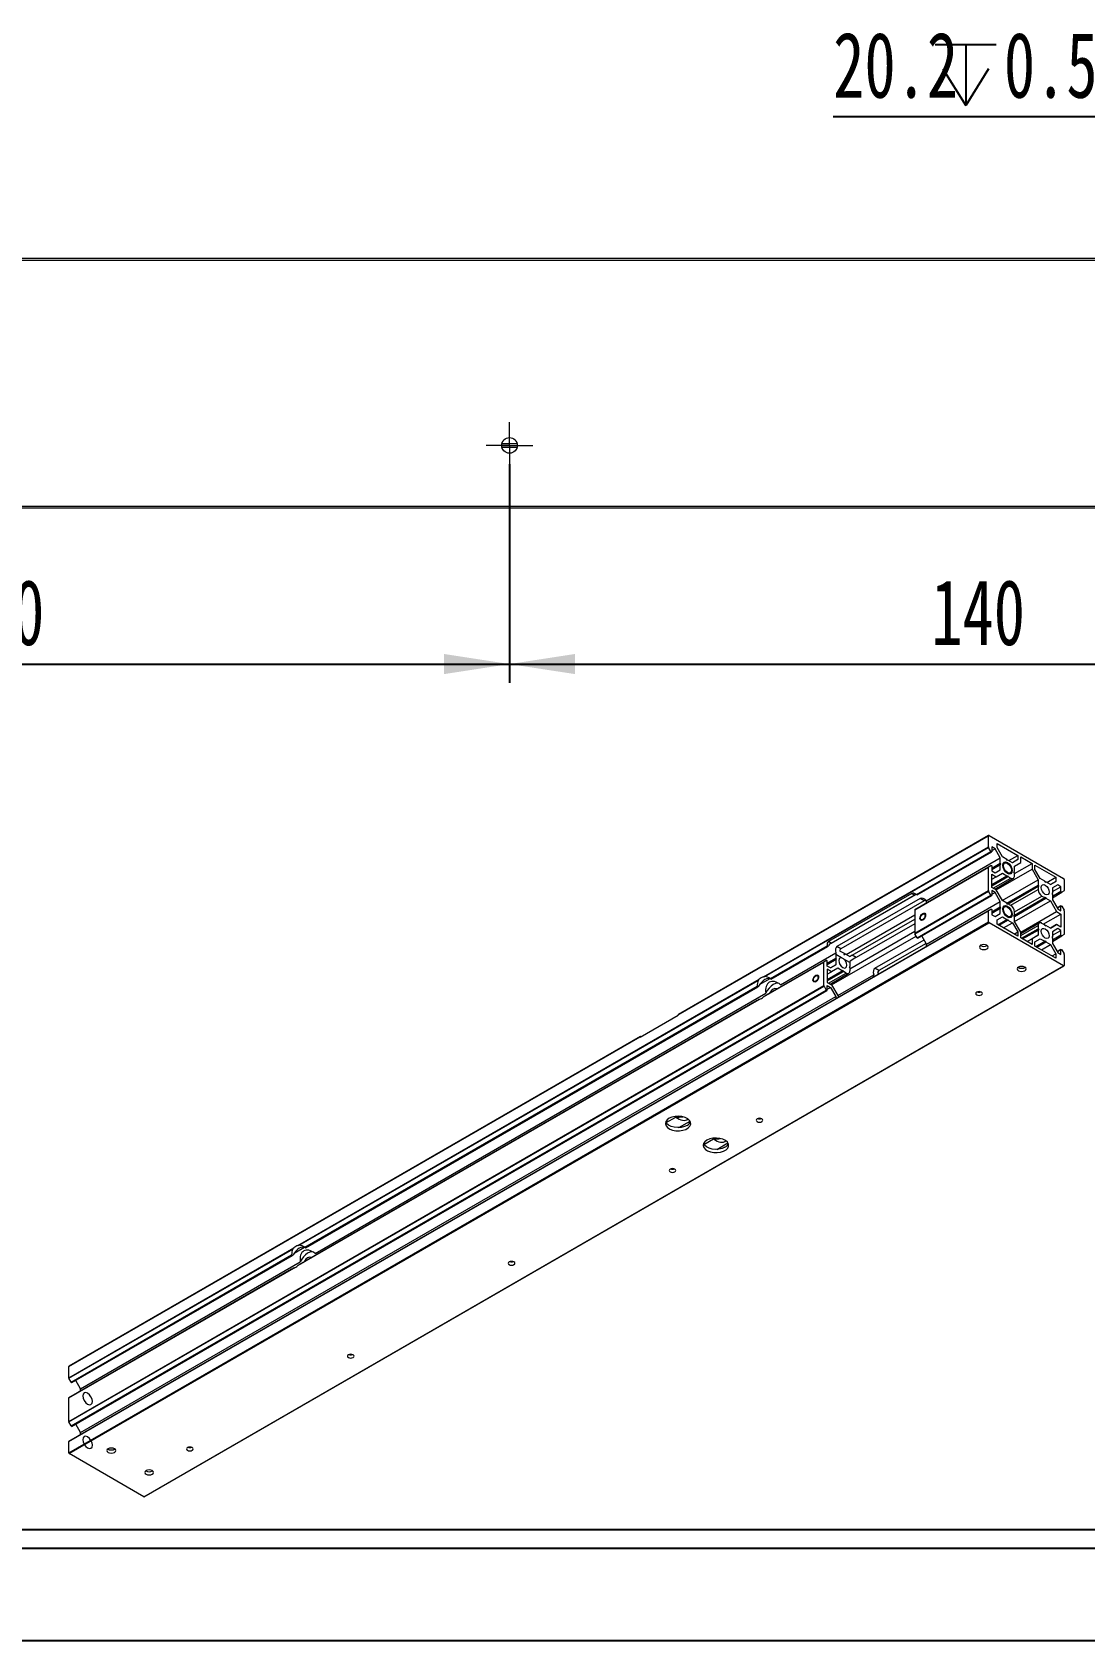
# Model space of a CAD drawing. Header units: millimetres. Extents: x 2 to 295, y 1 to 209.
# Drawn here: x 86.8 to 143, y 1.3 to 87.2 of the extents above; entities that cross this region are included whole.
import ezdxf

# ---------------------------------------------------------------- set-up
doc = ezdxf.new("R2010")
doc.units = ezdxf.units.MM
doc.linetypes.add('CENTER', pattern=[10.16, 6.35, -1.27, 1.27, -1.27])
doc.layers.add('DIM', color=5, linetype='Continuous')
doc.layers.add('SLD-0', color=179, linetype='Continuous')
doc.layers.add('中心线', color=1, linetype='CENTER', lineweight=15)
doc.styles.add('SLDTEXTSTYLE1', font='TXT', dxfattribs={"width": 0.469})
doc.styles.add('SLDTEXTSTYLE15', font='TXT', dxfattribs={"width": 0.7})
doc.dimstyles.new('SLDDIMSTYLE0', dxfattribs={"dimtxt": 3.5, "dimasz": 3.5, "dimexe": 0, "dimexo": 0.0625, "dimgap": 0.875, "dimtad": 2, "dimlfac": 3, "dimrnd": 1e-09, "dimzin": 12, "dimdsep": 46, "dimtxsty": 'SLDTEXTSTYLE1', "dimsah": 1, "dimcen": 0.09, "dimadec": 0, "dimazin": 3, "dimtfac": 1, "dimtofl": 0, "dimtmove": 0, "dimatfit": 3, "dimfxl": 0, "dimfrac": 2, "dimtolj": 1, "dimtzin": 12, "dimarcsym": 0})
doc.dimstyles.new('SLDDIMSTYLE2', dxfattribs={"dimtxt": 3.5, "dimasz": 3.5, "dimexe": 0, "dimexo": 0.0625, "dimgap": 0.875, "dimtad": 2, "dimlfac": 3, "dimrnd": 1e-09, "dimzin": 12, "dimdsep": 46, "dimtxsty": 'SLDTEXTSTYLE1', "dimsah": 1, "dimcen": 0.09, "dimadec": 0, "dimazin": 3, "dimtfac": 1, "dimtmove": 0, "dimatfit": 0, "dimfxl": 0, "dimfrac": 2, "dimtolj": 1, "dimtzin": 12, "dimarcsym": 0})

# ---------------------------------------------------------------- blocks, each defined once
blk = doc.blocks.new('SW_SYMBOL_HOLE_DEPTH')
at = {"layer": 'DIM', "color": 0}
for p, q in [((0, 875), (800, 875)), ((400, 875), (400, 75)), ((100, 555), (400, 75)), ((700, 555), (400, 75))]:
    blk.add_line(p, q, dxfattribs=at)
blk = doc.blocks.new('_D_18')
at = {"layer": 'DIM'}
for p, q in [((162.618, 76.12), (162.618, 83.675)), ((169.351, 76.12), (169.351, 83.675)), ((162.618, 82.675), (129.595, 82.675)), ((162.618, 82.675), (169.351, 82.675)), ((169.351, 82.675), (176.082, 82.675))]:
    blk.add_line(p, q, dxfattribs=at)
for points in [[(162.618, 82.675), (159.118, 83.213), (159.118, 82.136)], [(169.351, 82.675), (172.851, 82.136), (172.851, 83.213)]]:
    blk.add_solid(points, dxfattribs=at)
at = {"layer": 'DIM', "xscale": 0.004072727272727273, "yscale": 0.004072727272727273, "zscale": 0.004072727272727273}
blk.add_blockref('SW_SYMBOL_HOLE_DEPTH', (135.039, 82.961), dxfattribs=at)
at = {"layer": 'DIM', "char_height": 3.5, "attachment_point": 1, "style": 'SLDTEXTSTYLE15'}
for s, insert in [('20.2', (129.595, 87.186)), ('0.5', (138.706, 87.186))]:
    blk.add_mtext(s, dxfattribs=dict(at, insert=insert))
blk = doc.blocks.new('_D_19')
at = {"layer": 'DIM'}
for p, q in [((112.318, 64.12), (112.318, 52.448)), ((158.984, 64.12), (158.984, 52.448)), ((112.318, 53.448), (158.984, 53.448))]:
    blk.add_line(p, q, dxfattribs=at)
for points in [[(112.318, 53.448), (115.818, 52.91), (115.818, 53.987)], [(158.984, 53.448), (155.484, 53.987), (155.484, 52.91)]]:
    blk.add_solid(points, dxfattribs=at)
at = {"layer": 'DIM', "insert": (134.831, 57.96), "char_height": 3.5, "attachment_point": 1, "style": 'SLDTEXTSTYLE15'}
blk.add_mtext('140', dxfattribs=at)
blk = doc.blocks.new('_D_20')
at = {"layer": 'DIM'}
for p, q in [((65.651, 64.12), (65.651, 52.448)), ((112.318, 64.12), (112.318, 52.448)), ((65.651, 53.448), (112.318, 53.448))]:
    blk.add_line(p, q, dxfattribs=at)
for points in [[(65.651, 53.448), (69.151, 52.91), (69.151, 53.987)], [(112.318, 53.448), (108.818, 53.987), (108.818, 52.91)]]:
    blk.add_solid(points, dxfattribs=at)
at = {"layer": 'DIM', "insert": (82.489, 57.96), "char_height": 3.5, "attachment_point": 1, "style": 'SLDTEXTSTYLE15'}
blk.add_mtext('140', dxfattribs=at)
blk = doc.blocks.new('SW_CENTERMARKSYMBOL_15')
at = {"layer": '中心线', "color": 0}
for p, q in [((0, 0.833), (0, 1.25)), ((-0.833, 0), (-1.25, 0)), ((0, 0), (-0.833, 0)), ((0, 0), (0, 0.833)), ((0, 0), (0, -0.833)), ((0, 0), (0.833, 0)), ((0.833, 0), (1.25, 0)), ((0, -0.833), (0, -1.25))]:
    blk.add_line(p, q, dxfattribs=at)

msp = doc.modelspace()

# ---------------------------------------------------------------- linework, layer by layer
at = {"color": 7, "linetype": 'Continuous', "lineweight": 15}
for p, q in [((61.98444258, 75.11951597), (162.61777571, 75.11951597)), ((61.98444258, 75.01951614), (162.61777571, 75.01951614)), ((111.90110734, 65.1195162), (112.73311864, 65.1195162)), ((111.91655488, 65.01951606), (112.71644921, 65.01951606)), ((111.91987287, 65.21951603), (112.72036325, 65.21951603)), ((61.98444258, 61.88618277), (162.61777571, 61.88618277)), ((61.98444258, 61.78618294), (162.61777571, 61.78618294)), ((121.32772789, 34.71920617), (137.88412809, 44.27701257)), ((137.89300584, 44.29663449), (121.33660563, 34.73882809)), ((137.88412809, 43.68430651), (137.88412809, 44.27701257)), ((137.91443267, 44.29451272), (141.89443369, 41.99690703)), ((138.33869674, 43.64839581), (138.33869674, 43.87461725)), ((138.33869674, 43.87461725), (139.44986454, 43.23315373)), ((125.87425847, 36.75115635), (137.88412809, 43.68430651)), ((125.94755054, 36.75999038), (137.89261947, 43.6557319)), ((134.03329494, 41.14696893), (138.0142224, 43.44510944)), ((134.07597418, 41.12212533), (138.0570778, 43.42036753)), ((134.56349888, 40.81333401), (138.51547343, 43.09476036)), ((138.0142224, 43.44510944), (137.89261947, 43.6557319)), ((138.23155388, 43.58652344), (138.06595555, 43.68212132)), ((138.06595555, 43.68212132), (138.06595555, 43.43998945)), ((138.06595555, 43.49092556), (138.23155388, 43.58652344)), ((138.51547343, 43.09476036), (138.23155388, 43.58652344)), ((138.62261629, 43.15663272), (138.33869674, 43.64839581)), ((138.51547343, 42.816047), (138.51547343, 43.09476036)), ((138.86397606, 43.01729869), (138.62261629, 43.15663272)), ((138.89428064, 42.96480962), (138.86397606, 43.01729869)), ((138.89427817, 42.96481389), (138.92458521, 42.98230977)), ((138.92458521, 42.98230977), (138.89428064, 42.96480962)), ((139.16594498, 42.84297574), (138.92458521, 42.98230977)), ((138.96996409, 42.9561131), (139.44986454, 43.23315373)), ((139.16589884, 42.84300238), (139.44986454, 43.00693229)), ((139.44986454, 43.00693229), (139.16594498, 42.84297574)), ((139.44986454, 43.23315373), (139.44986454, 43.00693229)), ((139.60138742, 42.84698379), (139.60138742, 43.14568144)), ((139.60138742, 43.14568144), (140.20747895, 42.79579225)), ((133.94453317, 40.33245435), (137.88412809, 42.60673409)), ((133.95302455, 40.35122503), (137.89261947, 42.62550477)), ((134.07462748, 40.42144773), (138.0142224, 42.69572747)), ((137.88412809, 41.35133276), (137.88412809, 42.60673409)), ((137.89261947, 42.62550477), (138.0142224, 42.69572747)), ((138.06595555, 42.55654585), (138.51547343, 42.816047)), ((138.06595555, 42.48656233), (138.54577801, 42.76355793)), ((138.06595555, 42.48655664), (138.51547343, 42.74605779)), ((138.06595555, 42.64111764), (138.06595555, 42.39898576)), ((138.06595555, 42.39898576), (138.23155388, 42.30338788)), ((138.06595555, 42.22401273), (138.29431671, 42.09218264)), ((138.06595555, 41.52412061), (138.06595555, 42.22401273)), ((138.06595555, 41.6817461), (138.86397606, 42.14243353)), ((138.06595555, 41.61176826), (138.92458521, 42.10744461)), ((138.06595555, 41.96035255), (138.29431671, 42.09218264)), ((138.23150773, 42.30341452), (138.51547343, 42.46734443)), ((138.23155388, 42.30338788), (138.51547343, 42.46734443)), ((138.29400575, 41.39247003), (140.20747895, 42.4970946)), ((138.29431671, 42.09218264), (138.62261629, 42.28176756)), ((138.54577801, 42.76355793), (138.51547343, 42.816047)), ((138.51547343, 42.74605779), (138.54577801, 42.76355793)), ((138.51547343, 42.46734443), (138.51547343, 42.74605779)), ((138.62261629, 42.28176756), (138.86397606, 42.14243353)), ((138.86397606, 42.14243353), (138.89428064, 42.15993368)), ((138.89428064, 42.15993368), (138.92458521, 42.10744461)), ((138.92458521, 42.10744461), (139.07105733, 42.02288806)), ((139.24278327, 42.36118537), (139.27308784, 42.37868551)), ((139.27308784, 42.3086963), (139.24278327, 42.36118537)), ((139.27308784, 42.65739887), (139.60138742, 42.84698379)), ((139.27308784, 42.25637974), (140.20747895, 42.79579225)), ((139.27308784, 42.37868551), (139.27308784, 42.65739887)), ((139.27308784, 42.1395557), (139.27308784, 42.3086963)), ((140.20747895, 42.79579225), (140.20747895, 42.4970946)), ((140.20747895, 42.4970946), (140.53577852, 41.92846305)), ((140.35900183, 42.70831995), (141.47016963, 42.06685643)), ((140.35900183, 42.4820985), (140.35900183, 42.70831995)), ((140.64292138, 41.99033541), (140.35900183, 42.4820985)), ((133.94453317, 39.07705302), (137.88412809, 41.35133276)), ((133.95302455, 39.04847841), (137.89261947, 41.32275815)), ((138.0142224, 41.11213569), (137.89261947, 41.32275815)), ((138.29431671, 41.39229051), (138.06595555, 41.52412061)), ((138.23155388, 41.2535497), (138.06595555, 41.34914758)), ((138.06595555, 41.34914758), (138.06595555, 41.1070157)), ((138.06595555, 41.15795181), (138.23155388, 41.2535497)), ((138.22018851, 41.43508381), (139.21390287, 42.0087429)), ((138.51547343, 40.76178661), (138.23155388, 41.2535497)), ((138.62261629, 40.82365897), (138.29431671, 41.39229051)), ((138.62246082, 40.82392825), (140.53577852, 41.92846305)), ((138.86370432, 40.68448181), (140.53577852, 41.6497497)), ((138.89414478, 40.63207119), (140.5660831, 41.59726063)), ((138.89414724, 40.63206692), (140.53577852, 41.57976049)), ((140.53577852, 41.92846305), (140.53577852, 41.6497497)), ((140.53577852, 41.6497497), (140.5660831, 41.59726063)), ((140.5660831, 41.59726063), (140.53577852, 41.57976049)), ((140.53577852, 41.57976049), (140.53577852, 41.41061989)), ((140.88428115, 41.85100138), (140.64292138, 41.99033541)), ((140.91458573, 41.79851232), (140.88428115, 41.85100138)), ((140.91458326, 41.79851658), (140.9448903, 41.81601247)), ((140.9448903, 41.81601247), (140.91458573, 41.79851232)), ((141.18625007, 41.67667844), (140.9448903, 41.81601247)), ((140.99026918, 41.7898158), (141.47016963, 42.06685643)), ((141.18620392, 41.67670508), (141.47016963, 41.84063499)), ((141.47016963, 41.84063499), (141.18625007, 41.67667844)), ((141.57731248, 41.65505812), (141.29339293, 41.49110156)), ((141.29339293, 41.29995908), (141.74291081, 41.55946023)), ((141.29339293, 41.49110156), (141.29339293, 41.21238821)), ((141.29339293, 40.97335247), (141.79464396, 41.26271853)), ((141.47016963, 42.06685643), (141.47016963, 41.84063499)), ((141.74291081, 41.55946023), (141.57731248, 41.65505812)), ((141.74291081, 41.31732836), (141.74291081, 41.55946023)), ((141.91624689, 41.33294123), (141.79464396, 41.26271853)), ((141.92473827, 41.94441796), (141.92473827, 41.3517119)), ((133.79301029, 41.19204815), (129.34833909, 38.62619408)), ((129.40563795, 38.49143063), (133.99835109, 41.14274749)), ((129.47965892, 38.55038476), (133.92433012, 41.11623882)), ((134.24145133, 40.93316864), (129.79678013, 38.36731458)), ((134.45573704, 40.80946414), (130.01106585, 38.24361007)), ((133.92433012, 41.11623882), (133.79301029, 41.19204815)), ((133.95302455, 40.35122503), (134.07462748, 40.42144773)), ((134.07462748, 38.83785595), (138.0142224, 41.11213569)), ((134.11748288, 38.81311404), (138.0570778, 41.08739378)), ((134.45573704, 40.80946414), (134.24145133, 40.93316864)), ((134.57587851, 38.48750687), (138.51547343, 40.76178661)), ((134.57587851, 40.71081379), (134.57587851, 40.74007003)), ((138.06595555, 40.2235721), (138.51547343, 40.48307325)), ((138.06595555, 40.15358858), (138.54577801, 40.43058419)), ((138.06595555, 40.15358289), (138.51547343, 40.41308404)), ((138.51547343, 40.48307325), (138.51547343, 40.76178661)), ((138.54577801, 40.43058419), (138.51547343, 40.48307325)), ((138.51547343, 40.41308404), (138.54577801, 40.43058419)), ((138.51547343, 40.13437069), (138.51547343, 40.41308404)), ((138.86397606, 40.68432494), (138.62261629, 40.82365897)), ((138.89428064, 40.63183587), (138.86397606, 40.68432494)), ((138.89427817, 40.63184014), (138.92458521, 40.64933602)), ((138.92458521, 40.64933602), (138.89428064, 40.63183587)), ((139.07105733, 40.56477947), (138.92458521, 40.64933602)), ((139.27295198, 39.97595786), (140.9448903, 40.94114731)), ((139.27308784, 40.04601413), (140.88428115, 40.97613623)), ((139.27308784, 39.69736823), (141.18625007, 40.80181328)), ((140.73780903, 41.06069278), (140.88428115, 40.97613623)), ((140.88428115, 40.97613623), (140.91458573, 40.99363638)), ((140.91458573, 40.99363638), (140.9448903, 40.94114731)), ((140.9448903, 40.94114731), (141.18625007, 40.80181328)), ((141.18625007, 40.80181328), (141.51454965, 40.23318173)), ((141.29339293, 41.21238821), (141.26308835, 41.19488806)), ((141.26308835, 41.19488806), (141.29339293, 41.142399)), ((141.29339293, 41.142399), (141.29339293, 40.86368564)), ((141.29339293, 40.86368564), (141.57731248, 40.37192255)), ((141.75178856, 40.53807846), (141.54897839, 40.42099865)), ((141.57731248, 40.37192255), (141.74291081, 40.27632467)), ((141.74291081, 40.27632467), (141.74291081, 40.51845654)), ((141.79464396, 40.51333656), (141.91624689, 40.3027141)), ((88.79071443, 11.93273589), (137.88412809, 40.27376035)), ((88.79071443, 11.34002983), (137.88412809, 39.68105429)), ((88.79920581, 11.95150657), (137.89261947, 40.29253102)), ((88.821019, 11.28754077), (137.91443267, 39.62856522)), ((130.28585986, 37.94288644), (133.94453317, 40.05499359)), ((130.48179461, 37.82977572), (133.94453317, 39.82877214)), ((130.60490217, 37.90079566), (133.94453317, 39.8287236)), ((133.94453317, 39.58131458), (130.81918788, 37.77709115)), ((133.94453317, 40.33245435), (133.94453317, 39.07705302)), ((134.03329494, 38.06461321), (138.0142224, 40.36275372)), ((137.88412809, 39.68105429), (137.88412809, 40.27376035)), ((137.89261947, 40.29253102), (138.0142224, 40.36275372)), ((141.89443369, 37.33095953), (137.91443267, 39.62856522)), ((138.06595555, 40.30814389), (138.06595555, 40.06601202)), ((138.06595555, 40.06601202), (138.23155388, 39.97041413)), ((138.23150773, 39.97044078), (138.51547343, 40.13437069)), ((138.23155388, 39.97041413), (138.51547343, 40.13437069)), ((138.33869674, 39.78483726), (138.62261629, 39.94879381)), ((138.33869674, 39.55861582), (138.33869674, 39.78483726)), ((139.44986454, 38.9171523), (138.33869674, 39.55861582)), ((138.38407561, 39.53241915), (138.86397606, 39.80945978)), ((138.44468476, 39.49743023), (138.92458521, 39.77447086)), ((138.62261629, 39.94879381), (138.86397606, 39.80945978)), ((138.68604453, 39.3580962), (139.16594498, 39.63513683)), ((138.86397606, 39.80945978), (138.89428064, 39.82695993)), ((138.89428064, 39.82695993), (138.92458521, 39.77447086)), ((138.92458521, 39.77447086), (139.16594498, 39.63513683)), ((139.16594498, 39.63513683), (139.44986454, 39.14337375)), ((139.24278327, 40.02821162), (139.27308784, 40.04571176)), ((139.27308784, 39.97572255), (139.24278327, 40.02821162)), ((139.27308784, 40.04571176), (139.27308784, 40.21485236)), ((139.27308784, 39.6970092), (139.27308784, 39.97572255)), ((139.60138742, 39.12837765), (139.27308784, 39.6970092)), ((139.60123195, 39.12864694), (141.51454965, 40.23318173)), ((140.5949635, 39.61672935), (139.60138742, 39.04315009)), ((140.88428115, 39.51802764), (140.73780903, 39.60258419)), ((140.80836783, 39.56185146), (141.74291081, 40.10135164)), ((140.91458573, 39.46553857), (140.88428115, 39.51802764)), ((141.18619671, 39.34373549), (141.51454965, 39.53328961)), ((141.51454965, 39.53328961), (141.18625007, 39.34370469)), ((141.51454965, 40.23318173), (141.74291081, 40.10135164)), ((141.74291081, 39.40145952), (141.51454965, 39.53328961)), ((141.74291081, 40.10135164), (141.74291081, 39.40145952)), ((141.92473827, 40.27413949), (141.92473827, 39.01873815)), ((129.50567861, 36.31907677), (134.02317601, 38.92697251)), ((130.4847607, 37.18298648), (133.94453317, 39.18027061)), ((131.81708522, 37.20101728), (134.44331766, 38.71710899)), ((134.07462748, 38.83785595), (133.95302455, 39.04847841)), ((134.57587851, 38.48750687), (134.32029305, 38.93019386)), ((139.25392979, 39.03026302), (139.44986454, 39.14337375)), ((139.44986454, 39.14337375), (139.44986454, 38.9171523)), ((139.60138742, 38.82968), (139.60138742, 39.12837765)), ((140.20747895, 38.47979081), (139.60138742, 38.82968)), ((139.64669979, 38.80352173), (140.53577852, 39.31677595)), ((139.70731387, 38.76852996), (140.5660831, 39.26428688)), ((139.7073188, 38.76852712), (140.53577852, 39.24678674)), ((139.9487178, 38.62917044), (140.53577852, 38.96807338)), ((139.94877116, 38.62913964), (140.20747895, 38.77848846)), ((140.53577852, 38.96807338), (140.20747895, 38.77848846)), ((140.20747895, 38.77848846), (140.20747895, 38.47979081)), ((140.35900183, 38.61853996), (140.64292138, 38.78249651)), ((140.53577852, 39.48591655), (140.53577852, 39.31677595)), ((140.53577852, 39.31677595), (140.5660831, 39.26428688)), ((140.5660831, 39.26428688), (140.53577852, 39.24678674)), ((140.53577852, 39.24678674), (140.53577852, 38.96807338)), ((140.64292138, 38.78249651), (140.88428115, 38.64316248)), ((140.88428115, 38.64316248), (140.91458573, 38.66066263)), ((140.91458326, 39.46554284), (140.9448903, 39.48303872)), ((140.9448903, 39.48303872), (140.91458573, 39.46553857)), ((140.91458573, 38.66066263), (140.9448903, 38.60817356)), ((141.18625007, 39.34370469), (140.9448903, 39.48303872)), ((141.29339293, 38.87941446), (141.26308835, 38.86191431)), ((141.26308835, 38.86191431), (141.29339293, 38.80942525)), ((141.57731248, 39.32208437), (141.29339293, 39.15812782)), ((141.29339293, 38.96698534), (141.74291081, 39.22648649)), ((141.29339293, 39.15812782), (141.29339293, 38.87941446)), ((141.29339293, 38.64037872), (141.79464396, 38.92974478)), ((141.29339293, 38.80942525), (141.29339293, 38.53071189)), ((141.74291081, 39.22648649), (141.57731248, 39.32208437)), ((141.74291081, 38.98435461), (141.74291081, 39.22648649)), ((141.91624689, 38.99996748), (141.79464396, 38.92974478)), ((126.24586888, 36.65138356), (129.26722781, 38.39557694)), ((126.28847042, 36.6264951), (129.31027648, 38.37094661)), ((126.78915279, 36.32529954), (129.73952593, 38.0285137)), ((129.47965892, 38.55038476), (129.34833909, 38.62619408)), ((129.34833909, 35.36003083), (133.79301029, 37.9258849)), ((129.7271463, 37.9409565), (129.7271463, 37.74265373)), ((130.04127218, 37.75961549), (129.7271463, 37.9409565)), ((130.01106585, 38.24361007), (129.79678013, 38.36731458)), ((129.93851206, 38.14340606), (130.17987183, 38.00407203)), ((130.16883585, 37.92772325), (130.24048099, 37.96908311)), ((130.24048099, 37.96908311), (130.48184076, 37.82974908)), ((130.81918788, 37.77709115), (130.60490217, 37.90079566)), ((134.55045181, 38.5315472), (132.03137094, 37.07731277)), ((134.57587851, 38.37784004), (134.57587851, 38.48750687)), ((140.35900183, 38.39231851), (140.35900183, 38.61853996)), ((141.47016963, 37.750855), (140.35900183, 38.39231851)), ((140.4043807, 38.36612185), (140.88428115, 38.64316248)), ((140.46498985, 38.33113293), (140.9448903, 38.60817356)), ((140.70634962, 38.1917989), (141.18625007, 38.46883953)), ((140.9448903, 38.60817356), (141.18625007, 38.46883953)), ((141.18625007, 38.46883953), (141.47016963, 37.97707644)), ((141.27423488, 37.86396572), (141.47016963, 37.97707644)), ((141.29339293, 38.53071189), (141.57731248, 38.03894881)), ((141.47016963, 37.97707644), (141.47016963, 37.750855)), ((141.75178856, 38.20510472), (141.54897839, 38.0880249)), ((141.57731248, 38.03894881), (141.74291081, 37.94335092)), ((141.74291081, 37.94335092), (141.74291081, 38.1854828)), ((141.79464396, 38.18036281), (141.91624689, 37.96974035)), ((141.92473827, 37.94116574), (141.92473827, 37.34845968)), ((92.80102003, 8.98993508), (141.89443369, 37.33095953)), ((92.82244686, 8.98781331), (141.91586052, 37.32883776)), ((125.87425847, 35.67358394), (129.09580096, 37.53334083)), ((125.94755054, 35.72976325), (129.10429233, 37.5521115)), ((126.24586888, 35.90200159), (129.22589527, 37.6223342)), ((129.09580096, 36.27793949), (129.09580096, 37.53334083)), ((129.22589527, 37.6223342), (129.10429233, 37.5521115)), ((129.27762841, 37.48315258), (129.7271463, 37.74265373)), ((129.27762841, 37.41316906), (129.75745087, 37.69016467)), ((129.27762841, 37.41316337), (129.7271463, 37.67266452)), ((129.27762841, 37.3255925), (129.27762841, 37.56772437)), ((129.44322674, 37.22999462), (129.27762841, 37.3255925)), ((129.50598958, 37.01878937), (129.27762841, 37.15061947)), ((129.27762841, 37.15061947), (129.27762841, 36.45072734)), ((129.27762841, 36.60835283), (130.07564892, 37.06904027)), ((129.27762841, 36.53837499), (130.13625808, 37.03405135)), ((129.27762841, 36.88695928), (129.50598958, 37.01878937)), ((129.43186137, 36.36169055), (130.42557573, 36.93534963)), ((129.44318059, 37.23002126), (129.7271463, 37.39395117)), ((129.7271463, 37.39395117), (129.44322674, 37.22999462)), ((129.83428915, 37.2083743), (129.50598958, 37.01878937)), ((129.7271463, 37.74265373), (129.75745087, 37.69016467)), ((129.75745087, 37.69016467), (129.7271463, 37.67266452)), ((129.7271463, 37.67266452), (129.7271463, 37.39395117)), ((130.07564892, 37.06904027), (129.83428915, 37.2083743)), ((130.1059535, 37.08654041), (130.07564892, 37.06904027)), ((130.13625808, 37.03405135), (130.1059535, 37.08654041)), ((130.2827302, 36.94949479), (130.13625808, 37.03405135)), ((130.4847607, 37.50359501), (130.17063482, 37.68493603)), ((130.4847607, 37.30529225), (130.45445613, 37.2877921)), ((130.45445613, 37.2877921), (130.4847607, 37.23530303)), ((130.4847607, 37.50359501), (130.4847607, 37.30529225)), ((130.4847607, 37.23530303), (130.4847607, 37.06616244)), ((132.03137094, 37.07731277), (131.81708522, 37.20101728)), ((131.95881715, 36.97710875), (132.05416043, 36.92206825)), ((88.79071443, 13.01030831), (129.09580096, 36.27793949)), ((88.79920581, 12.9817337), (129.10429233, 36.24936488)), ((101.02450587, 22.40569953), (125.65033665, 36.62188903)), ((101.09779794, 22.41453356), (125.59402733, 36.55590578)), ((101.39611628, 22.30592674), (125.53891486, 36.24326769)), ((101.43871783, 22.28103828), (125.58183849, 36.21856517)), ((125.66462572, 36.33179024), (126.22362431, 36.65449326)), ((129.10429233, 36.24936488), (129.22589527, 36.03874243)), ((129.27762841, 36.45072734), (129.50598958, 36.31889725)), ((129.27762841, 36.27575431), (129.44322674, 36.18015643)), ((129.27762841, 36.03362244), (129.27762841, 36.27575431)), ((129.27762841, 36.08455855), (129.44322674, 36.18015643)), ((129.44322674, 36.18015643), (129.7271463, 35.68839334)), ((129.50598958, 36.31889725), (129.83428915, 35.7502657)), ((129.83413368, 35.75053499), (131.75983102, 36.8622164)), ((131.74745138, 36.74500888), (131.74745138, 36.7746592)), ((88.92080874, 12.77111124), (129.22589527, 36.03874243)), ((88.92080874, 12.02172927), (129.26722781, 35.31322122)), ((88.96366414, 12.74636933), (129.26875067, 36.01400052)), ((89.42205977, 12.42076215), (129.7271463, 35.68839334)), ((101.02450587, 21.32812712), (125.65033665, 35.54431662)), ((101.09779794, 21.38430643), (125.59402733, 35.52567865)), ((101.39611628, 21.55654477), (125.53891486, 35.49388572)), ((101.93940019, 21.97984272), (125.99813301, 35.86865354)), ((129.7271463, 35.68839334), (129.7271463, 35.57871158)), ((129.83428915, 35.7502657), (129.92930405, 35.69541477)), ((119.28721975, 33.51791616), (121.32772789, 34.69587644)), ((121.32772789, 34.69587644), (121.32772789, 34.71920617)), ((88.79071443, 15.93598812), (119.28721975, 33.5412459)), ((119.29609749, 33.56086782), (88.79959217, 15.95561004)), ((119.28721975, 33.51791616), (119.28721975, 33.5412459)), ((119.33773558, 33.54707833), (119.31752432, 33.55874605)), ((120.67710873, 28.96175886), (121.19378082, 29.2600273)), ((121.35965612, 28.70011872), (121.95807427, 29.04557817)), ((122.69741382, 27.79546155), (123.21408591, 28.09373)), ((123.37996121, 27.53382141), (123.97837936, 27.87928086)), ((88.79071443, 15.34328205), (100.80058405, 22.27643221)), ((88.79920581, 15.31470744), (100.74427474, 22.21044896)), ((88.92080874, 15.10408499), (100.68916226, 21.89781087)), ((88.96366414, 15.07934308), (100.73208589, 21.87310835)), ((89.42205977, 14.7537359), (101.14838041, 21.52319672)), ((100.81487313, 21.98633342), (101.37387172, 22.30903643)), ((88.79071443, 14.26570964), (100.80058405, 21.1988598)), ((88.79920581, 14.28448032), (100.74427474, 21.18022183)), ((88.92080874, 14.35470302), (100.68916226, 21.1484289)), ((88.79071443, 15.34328205), (88.79071443, 15.93598812)), ((88.92080874, 15.10408499), (88.79920581, 15.31470744)), ((89.42205977, 14.7537359), (89.16647431, 15.1964229)), ((89.42205977, 14.64406908), (89.42205977, 14.7537359)), ((88.79071443, 13.01030831), (88.79071443, 14.26570964)), ((88.79920581, 14.28448032), (88.92080874, 14.35470302)), ((88.92080874, 12.77111124), (88.79920581, 12.9817337)), ((89.42205977, 12.42076215), (89.16647431, 12.86344915)), ((89.42205977, 12.31109533), (89.42205977, 12.42076215)), ((88.79071443, 11.34002983), (88.79071443, 11.93273589)), ((88.79920581, 11.95150657), (88.92080874, 12.02172927)), ((92.80102003, 8.98993508), (88.821019, 11.28754077))]:
    msp.add_line(p, q, dxfattribs=at)
at = {"color": 8, "linetype": 'Continuous', "lineweight": 15}
for p, q in [((138.13651435, 41.48338788), (139.07105733, 42.02288806)), ((139.07081925, 40.56491691), (140.53577852, 41.41061989)), ((141.29339293, 41.05782721), (141.74291081, 41.31732836)), ((139.2730877, 40.21512716), (140.73780903, 41.06069278)), ((141.5552559, 40.41012567), (141.74291081, 40.51845654)), ((139.60138742, 38.94650404), (140.53577852, 39.48591655)), ((141.29339293, 38.72485346), (141.74291081, 38.98435461)), ((141.5552559, 38.07715192), (141.74291081, 38.1854828)), ((129.34818721, 36.40999461), (130.2827302, 36.94949479)), ((131.7731321, 36.75983404), (131.74745138, 36.7746592))]:
    msp.add_line(p, q, dxfattribs=at)
at = {"color": 7, "linetype": 'Continuous', "lineweight": 15, "flags": 128}
for points in [[(138.06595555, 43.43998945), (138.06465065, 43.43058436), (138.06084831, 43.42349584), (138.05487599, 43.41933435), (138.04724803, 43.41845827), (138.03862134, 43.42094306), (138.02973884, 43.42657472), (138.0213655, 43.43486826), (138.0142224, 43.44510944)], [(138.0142224, 42.69572747), (138.0213655, 42.69772141), (138.02973884, 42.69634729), (138.03862134, 42.69172344), (138.04724803, 42.68424806), (138.05487599, 42.67456492), (138.06084831, 42.66350794), (138.06465065, 42.65202934), (138.06595555, 42.64111764)], [(138.89428064, 42.80733389), (138.97546005, 42.74182337), (139.04428064, 42.64899296), (139.09026508, 42.54297523), (139.10641267, 42.43991043), (139.09026508, 42.35548925), (139.04428064, 42.30256403), (138.97546005, 42.28919217), (138.89428064, 42.31740941), (138.81310122, 42.38291993), (138.74428064, 42.47575034), (138.69829619, 42.58176807), (138.6821486, 42.68483287), (138.69829619, 42.76925405), (138.74428064, 42.82217927), (138.81310122, 42.83555113), (138.89428064, 42.80733389)], [(140.91458573, 41.1511121), (140.83340631, 41.21662262), (140.76458573, 41.30945304), (140.71860128, 41.41547077), (140.70245369, 41.51853556), (140.71860128, 41.60295675), (140.76458573, 41.65588197), (140.83340631, 41.66925383), (140.91458573, 41.64103659), (140.99576514, 41.57552607), (141.06458573, 41.48269565), (141.11057017, 41.37667793), (141.12671776, 41.27361313), (141.11057017, 41.18919194), (141.06458573, 41.13626673), (140.99576514, 41.12289487), (140.91458573, 41.1511121)], [(141.79464396, 41.26271853), (141.78750087, 41.26072458), (141.77912752, 41.26209871), (141.77024502, 41.26672256), (141.76161833, 41.27419794), (141.75399037, 41.28388107), (141.74801806, 41.29493805), (141.74421572, 41.30641666), (141.74291081, 41.31732836)], [(138.06595555, 41.1070157), (138.06465065, 41.09761061), (138.06084831, 41.09052209), (138.05487599, 41.0863606), (138.04724803, 41.08548452), (138.03862134, 41.08796931), (138.02973884, 41.09360097), (138.0213655, 41.10189451), (138.0142224, 41.11213569)], [(138.89428064, 39.98443566), (138.81310122, 40.04994618), (138.74428064, 40.1427766), (138.69829619, 40.24879432), (138.6821486, 40.35185912), (138.69829619, 40.43628031), (138.74428064, 40.48920552), (138.81310122, 40.50257738), (138.89428064, 40.47436015), (138.97546005, 40.40884963), (139.04428064, 40.31601921), (139.09026508, 40.21000148), (139.10641267, 40.10693669), (139.09026508, 40.0225155), (139.04428064, 39.96959028), (138.97546005, 39.95621842), (138.89428064, 39.98443566)], [(141.74291081, 40.51845654), (141.74421572, 40.52786164), (141.74801806, 40.53495016), (141.75399037, 40.53911165), (141.76161833, 40.53998773), (141.77024502, 40.53750294), (141.77912752, 40.53187128), (141.78750087, 40.52357774), (141.79464396, 40.51333656)], [(134.373848, 40.09840272), (134.42216908, 40.1151987), (134.46313371, 40.10723926), (134.49050541, 40.07573615), (134.50011707, 40.02548545), (134.49050541, 39.96413735), (134.46313371, 39.90103156), (134.42216908, 39.84577536), (134.373848, 39.806781), (134.32552692, 39.78998503), (134.28456229, 39.79794447), (134.25719059, 39.82944758), (134.24757893, 39.87969828), (134.25719059, 39.94104638), (134.28456229, 40.00415217), (134.32552692, 40.05940837), (134.373848, 40.09840272)], [(138.0142224, 40.36275372), (138.0213655, 40.36474767), (138.02973884, 40.36337354), (138.03862134, 40.35874969), (138.04724803, 40.35127431), (138.05487599, 40.34159118), (138.06084831, 40.3305342), (138.06465065, 40.31905559), (138.06595555, 40.30814389)], [(134.11748288, 38.81311404), (134.11528107, 38.81208086), (134.10765311, 38.81120478), (134.09902642, 38.81368957), (134.09014392, 38.81932123), (134.08177057, 38.82761477), (134.07462748, 38.83785595)], [(140.91458573, 39.30806284), (140.99576514, 39.24255232), (141.06458573, 39.14972191), (141.11057017, 39.04370418), (141.12671776, 38.94063938), (141.11057017, 38.8562182), (141.06458573, 38.80329298), (140.99576514, 38.78992112), (140.91458573, 38.81813836), (140.83340631, 38.88364887), (140.76458573, 38.97647929), (140.71860128, 39.08249702), (140.70245369, 39.18556182), (140.71860128, 39.269983), (140.76458573, 39.32290822), (140.83340631, 39.33628008), (140.91458573, 39.30806284)], [(141.79464396, 38.92974478), (141.78750087, 38.92775084), (141.77912752, 38.92912496), (141.77024502, 38.93374881), (141.76161833, 38.94122419), (141.75399037, 38.95090733), (141.74801806, 38.9619643), (141.74421572, 38.97344291), (141.74291081, 38.98435461)], [(137.46491479, 38.23775569), (137.541386, 38.20825834), (137.63158996, 38.19790025), (137.72179391, 38.20825834), (137.79826513, 38.23775569), (137.84936156, 38.28190158), (137.86730424, 38.33397521), (137.84936156, 38.38604885), (137.79826513, 38.43019474), (137.72179391, 38.45969208), (137.63158996, 38.47005017), (137.541386, 38.45969208), (137.46491479, 38.43019474), (137.41381835, 38.38604885), (137.39587567, 38.33397521), (137.41381835, 38.28190158), (137.46491479, 38.23775569)], [(141.74291081, 38.1854828), (141.74421572, 38.19488789), (141.74801806, 38.20197641), (141.75399037, 38.2061379), (141.76161833, 38.20701398), (141.77024502, 38.20452919), (141.77912752, 38.19889753), (141.78750087, 38.19060399), (141.79464396, 38.18036281)], [(129.27762841, 37.56772437), (129.27632351, 37.57863607), (129.27252117, 37.59011468), (129.26654886, 37.60117166), (129.2589209, 37.61085479), (129.2502942, 37.61833017), (129.24141171, 37.62295402), (129.23303836, 37.62432815), (129.22589527, 37.6223342)], [(130.04127218, 37.75961549), (129.96697537, 37.75427761), (129.91511371, 37.70611266), (129.89405918, 37.62289587), (129.9072106, 37.51806088), (129.95244495, 37.40853112), (130.02246009, 37.3119879), (130.1059535, 37.24401614), (130.18944691, 37.21558846), (130.25946205, 37.23129393), (130.3046964, 37.28859722), (130.31784782, 37.3782479), (130.29679329, 37.48577372), (130.24493163, 37.59381688), (130.17063482, 37.68493603)], [(139.48521988, 37.07145838), (139.56169109, 37.04196104), (139.65189505, 37.03160295), (139.742099, 37.04196104), (139.81857022, 37.07145838), (139.86966665, 37.11560428), (139.88760933, 37.16767791), (139.86966665, 37.21975154), (139.81857022, 37.26389744), (139.742099, 37.29339478), (139.65189505, 37.30375287), (139.56169109, 37.29339478), (139.48521988, 37.26389744), (139.43412344, 37.21975154), (139.41618076, 37.16767791), (139.43412344, 37.11560428), (139.48521988, 37.07145838)], [(126.27666189, 36.63417509), (126.20477704, 36.65844011), (126.12337011, 36.66021362), (126.03541506, 36.63943084), (125.94412502, 36.59685099), (125.85283498, 36.5340296), (125.76487992, 36.45326164), (125.683473, 36.35749769), (125.61158814, 36.25023619)], [(126.70986098, 36.38255044), (126.6171143, 36.40259503), (126.50873888, 36.38761667), (126.3936429, 36.33734984), (126.27854691, 36.25472968), (126.17017149, 36.14458044), (126.07484479, 36.01333386), (125.99813301, 35.86865354)], [(126.58795807, 36.09948547), (126.5683146, 36.11059519), (126.48709465, 36.12065528), (126.3936429, 36.08655517), (126.30019114, 36.01275818), (126.21897119, 35.90892353), (126.19932426, 35.87512755)], [(128.66648612, 36.51199112), (128.61816504, 36.49519515), (128.57720041, 36.50315459), (128.54982872, 36.5346577), (128.54021706, 36.5849084), (128.54982872, 36.6462565), (128.57720041, 36.70936229), (128.61816504, 36.76461849), (128.66648612, 36.80361284), (128.7148072, 36.82040882), (128.75577184, 36.81244938), (128.78314353, 36.78094627), (128.79275519, 36.73069557), (128.78314353, 36.66934747), (128.75577184, 36.60624168), (128.7148072, 36.55098548), (128.66648612, 36.51199112)], [(129.22589527, 36.03874243), (129.23303836, 36.02850124), (129.24141171, 36.0202077), (129.2502942, 36.01457604), (129.2589209, 36.01209126), (129.26654886, 36.01296733), (129.27252117, 36.01712883), (129.27632351, 36.02421735), (129.27762841, 36.03362244)], [(137.25278275, 35.78269986), (137.31071549, 35.76035339), (137.37905182, 35.75250635), (137.44738815, 35.76035339), (137.50532089, 35.78269986), (137.54403031, 35.81614372), (137.55762325, 35.85559345), (137.54403031, 35.89504317), (137.50532089, 35.92848703), (137.44738815, 35.9508335), (137.37905182, 35.95868054), (137.31071549, 35.9508335), (137.25278275, 35.92848703), (137.21407333, 35.89504317), (137.20048039, 35.85559345), (137.21407333, 35.81614372), (137.25278275, 35.78269986)], [(120.8378039, 29.1931201), (120.72614247, 29.10811583), (120.65834869, 29.00887245), (120.63945053, 28.90275037), (120.67084956, 28.79762018), (120.75021706, 28.70127892), (120.87166672, 28.62087178), (121.02619117, 28.56236217), (121.20233003, 28.5300895), (121.38701989, 28.52644728), (121.56656315, 28.55170564), (121.72764391, 28.60399127), (121.85831554, 28.6794264), (121.94888673, 28.77241634), (121.99264023, 28.87606446), (121.98633103, 28.98268365), (121.93042707, 29.08436645), (121.82907449, 29.17357151), (121.68979013, 29.24368291), (121.52290409, 29.2895008), (121.34079354, 29.30762707), (121.15696479, 29.29671739), (120.98505157, 29.25758088), (120.8378039, 29.1931201)], [(121.79744882, 28.81410192), (121.65020115, 28.74964114), (121.47828793, 28.71050463), (121.29445918, 28.69959495), (121.11234863, 28.71772122), (120.94546259, 28.76353911), (120.80617824, 28.83365051), (120.70482565, 28.92285557), (120.65619418, 29.00361101)], [(125.53501324, 29.01817551), (125.59294598, 28.99582904), (125.6612823, 28.987982), (125.72961863, 28.99582904), (125.78755137, 29.01817551), (125.82626079, 29.05161937), (125.83985373, 29.09106909), (125.82626079, 29.13051881), (125.78755137, 29.16396267), (125.72961863, 29.18630914), (125.6612823, 29.19415618), (125.59294598, 29.18630914), (125.53501324, 29.16396267), (125.49630382, 29.13051881), (125.48271088, 29.09106909), (125.49630382, 29.05161937), (125.53501324, 29.01817551)], [(122.85810899, 28.0268228), (122.74644756, 27.94181853), (122.67865378, 27.84257514), (122.65975561, 27.73645306), (122.69115465, 27.63132288), (122.77052215, 27.53498162), (122.89197181, 27.45457447), (123.04649626, 27.39606487), (123.22263512, 27.3637922), (123.40732498, 27.36014998), (123.58686824, 27.38540834), (123.747949, 27.43769397), (123.87862063, 27.5131291), (123.96919182, 27.60611904), (124.01294532, 27.70976716), (124.00663612, 27.81638635), (123.95073216, 27.91806915), (123.84937958, 28.00727421), (123.71009522, 28.07738561), (123.54320918, 28.1232035), (123.36109863, 28.14132977), (123.17726988, 28.13042009), (123.00535666, 28.09128357), (122.85810899, 28.0268228)], [(123.81775391, 27.64780461), (123.67050624, 27.58334384), (123.49859302, 27.54420733), (123.31476427, 27.53329765), (123.13265372, 27.55142392), (122.96576768, 27.59724181), (122.82648333, 27.6673532), (122.72513074, 27.75655827), (122.67649927, 27.83731371)], [(120.88831153, 26.33569171), (120.94624427, 26.31334524), (121.0145806, 26.3054982), (121.08291693, 26.31334524), (121.14084967, 26.33569171), (121.17955909, 26.36913557), (121.19315203, 26.40858529), (121.17955909, 26.44803502), (121.14084967, 26.48147888), (121.08291693, 26.50382535), (121.0145806, 26.51167239), (120.94624427, 26.50382535), (120.88831153, 26.48147888), (120.84960211, 26.44803502), (120.83600917, 26.40858529), (120.84960211, 26.36913557), (120.88831153, 26.33569171)], [(101.42690929, 22.28871827), (101.35502444, 22.31298328), (101.27361752, 22.3147568), (101.18566246, 22.29397402), (101.09437242, 22.25139417), (101.00308238, 22.18857278), (100.91512732, 22.10780481), (100.8337204, 22.01204087), (100.76183555, 21.90477937)], [(101.86010838, 22.03709362), (101.76736171, 22.05713821), (101.65898629, 22.04215985), (101.5438903, 21.99189302), (101.42879432, 21.90927285), (101.3204189, 21.79912362), (101.22509219, 21.66787703), (101.14838041, 21.52319672)], [(101.73820547, 21.75402865), (101.71856201, 21.76513837), (101.63734206, 21.77519846), (101.5438903, 21.74109834), (101.45043855, 21.66730136), (101.3692186, 21.56346671), (101.34957166, 21.52967072)], [(112.3020149, 21.37892818), (112.35994764, 21.3565817), (112.42828397, 21.34873467), (112.4966203, 21.3565817), (112.55455304, 21.37892818), (112.59326246, 21.41237204), (112.6068554, 21.45182176), (112.59326246, 21.49127148), (112.55455304, 21.52471534), (112.4966203, 21.54706181), (112.42828397, 21.55490885), (112.35994764, 21.54706181), (112.3020149, 21.52471534), (112.26330548, 21.49127148), (112.24971254, 21.45182176), (112.26330548, 21.41237204), (112.3020149, 21.37892818)], [(103.71571827, 16.42216464), (103.77365101, 16.39981817), (103.84198734, 16.39197113), (103.91032367, 16.39981817), (103.96825641, 16.42216464), (104.00696583, 16.4556085), (104.02055877, 16.49505822), (104.00696583, 16.53450794), (103.96825641, 16.5679518), (103.91032367, 16.59029828), (103.84198734, 16.59814531), (103.77365101, 16.59029828), (103.71571827, 16.5679518), (103.67700885, 16.53450794), (103.66341591, 16.49505822), (103.67700885, 16.4556085), (103.71571827, 16.42216464)], [(88.96366414, 15.07934308), (88.96146233, 15.0783099), (88.95383437, 15.07743382), (88.94520768, 15.0799186), (88.93632518, 15.08555026), (88.92795183, 15.0938438), (88.92080874, 15.10408499)], [(88.96366414, 12.74636933), (88.96146233, 12.74533615), (88.95383437, 12.74446007), (88.94520768, 12.74694486), (88.93632518, 12.75257652), (88.92795183, 12.76087005), (88.92080874, 12.77111124)], [(90.89688248, 11.35460286), (90.9733537, 11.32510552), (91.06355765, 11.31474743), (91.1537616, 11.32510552), (91.23023282, 11.35460286), (91.28132926, 11.39874876), (91.29927194, 11.45082239), (91.28132926, 11.50289602), (91.23023282, 11.54704192), (91.1537616, 11.57653926), (91.06355765, 11.58689735), (90.9733537, 11.57653926), (90.89688248, 11.54704192), (90.84578605, 11.50289602), (90.82784337, 11.45082239), (90.84578605, 11.39874876), (90.89688248, 11.35460286)], [(95.12942164, 11.4654011), (95.18735439, 11.44305463), (95.25569071, 11.43520759), (95.32402704, 11.44305463), (95.38195978, 11.4654011), (95.4206692, 11.49884496), (95.43426214, 11.53829469), (95.4206692, 11.57774441), (95.38195978, 11.61118827), (95.32402704, 11.63353474), (95.25569071, 11.64138178), (95.18735439, 11.63353474), (95.12942164, 11.61118827), (95.09071222, 11.57774441), (95.07711928, 11.53829469), (95.09071222, 11.49884496), (95.12942164, 11.4654011)], [(92.91718757, 10.18830556), (92.99365879, 10.15880821), (93.08386274, 10.14845013), (93.17406669, 10.15880821), (93.25053791, 10.18830556), (93.30163435, 10.23245145), (93.31957703, 10.28452509), (93.30163435, 10.33659872), (93.25053791, 10.38074461), (93.17406669, 10.41024196), (93.08386274, 10.42060005), (92.99365879, 10.41024196), (92.91718757, 10.38074461), (92.86609114, 10.33659872), (92.84814846, 10.28452509), (92.86609114, 10.23245145), (92.91718757, 10.18830556)]]:
    msp.add_lwpolyline(points, dxfattribs=at)
at = {"color": 7, "linetype": 'Continuous', "lineweight": 0, "flags": 128}
for points in [[(139.14681877, 42.41658449), (139.12759545, 42.31608307), (139.07285207, 42.25307686), (138.9909228, 42.23715798), (138.89428064, 42.27074993), (138.79763848, 42.34873864), (138.71570921, 42.45925105), (138.66096582, 42.58546263), (138.6417425, 42.70815881), (138.66096582, 42.80866023), (138.71570921, 42.87166644), (138.79763848, 42.88758532), (138.89428064, 42.85399337), (138.9909228, 42.77600466), (139.07285207, 42.66549225), (139.12759545, 42.53928067), (139.14681877, 42.41658449)], [(139.14681877, 40.08361074), (139.12759545, 39.98310933), (139.07285207, 39.92010312), (138.9909228, 39.90418423), (138.89428064, 39.93777618), (138.79763848, 40.0157649), (138.71570921, 40.1262773), (138.66096582, 40.25248888), (138.6417425, 40.37518506), (138.66096582, 40.47568648), (138.71570921, 40.53869269), (138.79763848, 40.55461157), (138.89428064, 40.52101962), (138.9909228, 40.44303091), (139.07285207, 40.33251851), (139.12759545, 40.20630693), (139.14681877, 40.08361074)], [(134.52537088, 40.04006416), (134.51383689, 39.96644645), (134.48099086, 39.8907195), (134.4318333, 39.82441206), (134.373848, 39.77761883), (134.3158627, 39.75746366), (134.26670514, 39.76701499), (134.23385911, 39.80481872), (134.22232512, 39.86511957), (134.23385911, 39.93873728), (134.26670514, 40.01446423), (134.3158627, 40.08077167), (134.373848, 40.1275649), (134.4318333, 40.14772007), (134.48099086, 40.13816874), (134.51383689, 40.10036501), (134.52537088, 40.04006416)], [(128.81800901, 36.74527428), (128.80647501, 36.67165657), (128.77362898, 36.59592962), (128.72447142, 36.52962218), (128.66648612, 36.48282895), (128.60850083, 36.46267378), (128.55934327, 36.47222511), (128.52649723, 36.51002884), (128.51496324, 36.57032969), (128.52649723, 36.6439474), (128.55934327, 36.71967435), (128.60850083, 36.78598179), (128.66648612, 36.83277502), (128.72447142, 36.85293019), (128.77362898, 36.84337886), (128.80647501, 36.80557513), (128.81800901, 36.74527428)], [(89.54832884, 14.36713436), (89.56755216, 14.24443817), (89.62229554, 14.11822659), (89.70422481, 14.00771419), (89.80086697, 13.92972548), (89.89750913, 13.89613353), (89.9794384, 13.91205241), (90.03418179, 13.97505862), (90.05340511, 14.07556003), (90.03418179, 14.19825622), (89.9794384, 14.3244678), (89.89750913, 14.4349802), (89.80086697, 14.51296892), (89.70422481, 14.54656087), (89.62229554, 14.53064198), (89.56755216, 14.46763577), (89.54832884, 14.36713436)], [(89.54832884, 12.03416061), (89.56755216, 11.91146442), (89.62229554, 11.78525285), (89.70422481, 11.67474044), (89.80086697, 11.59675173), (89.89750913, 11.56315978), (89.9794384, 11.57907866), (90.03418179, 11.64208487), (90.05340511, 11.74258629), (90.03418179, 11.86528247), (89.9794384, 11.99149405), (89.89750913, 12.10200645), (89.80086697, 12.17999517), (89.70422481, 12.21358712), (89.62229554, 12.19766823), (89.56755216, 12.13466202), (89.54832884, 12.03416061)]]:
    msp.add_lwpolyline(points, dxfattribs=at)
at = {"color": 7, "linetype": 'Continuous', "lineweight": 15}
msp.add_circle((112.31777639, 65.11951612), 0.41666667, dxfattribs=at)
for centre, radius, start, end in [((137.90260271, 44.28000945), 0.01871611, 50.7967147643, 189.2140369904), ((137.94324866, 43.6863261), 0.05915506, 181.956498643, 211.1437277994), ((137.90465514, 42.60875416), 0.0206262, 125.6980385287, 185.6203789637), ((139.14992374, 42.1195765), 0.12477406, 230.7967147643, 9.2140369904), ((137.94324866, 41.35335236), 0.05915506, 181.956498643, 211.1437277994), ((140.97441169, 41.43058013), 0.43908709, 182.6054784856, 237.39452166), ((141.8589433, 41.94142393), 0.06586306, 2.6054784855, 57.3945216601), ((141.90421123, 41.34969184), 0.0206262, 305.6980385287, 5.6203789639), ((134.01025924, 40.99301764), 0.15022408, 73.2223344742, 124.8902492399), ((134.37328454, 40.74351502), 0.20262326, 359.0258119369, 20.1558764186), ((138.83445467, 40.19489212), 0.43908709, 2.6054784857, 57.39452166), ((133.96506021, 40.33447442), 0.0206262, 125.6980385287, 185.6203789637), ((137.90465514, 40.27578041), 0.0206262, 125.6980385287, 185.6203789637), ((137.94992307, 39.68404832), 0.06586306, 182.6054784857, 237.3945216599), ((140.65894263, 39.50589575), 0.12477406, 50.7967147643, 189.2140369905), ((141.8656177, 40.27211989), 0.05915506, 1.9564986428, 31.1437277995), ((134.00365374, 39.07907262), 0.05915506, 181.956498643, 211.1437277994), ((141.90421123, 39.01671809), 0.0206262, 305.6980385286, 5.6203789639), ((129.69717723, 38.20137126), 0.41124766, 121.9327083969, 150.9046256895), ((130.06733128, 37.93751183), 0.34020242, 164.484841968, 179.4198493058), ((137.63158996, 38.70600348), 0.33698454, 237.6051683203, 302.3948316797), ((141.8656177, 37.93914615), 0.05915506, 1.9564986428, 31.1437277995), ((129.116328, 37.53536089), 0.0206262, 125.698038529, 185.6203789635), ((130.3615966, 37.04618324), 0.12477406, 230.7967147643, 9.2140369905), ((130.82494569, 37.50015034), 0.34020242, 164.484841968, 179.4198493058), ((139.65189505, 37.53970617), 0.33698454, 237.6051683203, 302.3948316797), ((141.90626366, 37.3454628), 0.01871611, 230.7967147642, 9.2140369906), ((126.07328107, 36.14782507), 0.63530987, 108.256319645, 131.7383038223), ((129.15492153, 36.27995909), 0.05915506, 181.9564986431, 211.1437277993), ((132.08763637, 36.77121453), 0.34020242, 164.484841968, 179.4198493058), ((125.45131404, 36.1476479), 0.63530987, 288.2563196451, 311.7383038223), ((137.37905182, 36.21596898), 0.28877244, 250.9083775433, 289.0916224567), ((121.34872797, 34.72152418), 0.02112763, 125.013332855, 186.2988475384), ((119.30569436, 33.54424278), 0.01871611, 50.7967147643, 189.2140369905), ((121.31775665, 30.3927492), 1.13948625, 263.7538681943, 282.5875864668), ((121.63265881, 29.1537973), 0.37755622, 295.8785400483, 336.5602048829), ((125.6612823, 29.45144463), 0.28877244, 250.9083775444, 289.0916224556), ((123.33806174, 29.2264519), 1.13948625, 263.7538681943, 282.5875864672), ((123.6529639, 27.9875), 0.37755622, 295.8785400546, 336.5602048246), ((121.0145806, 26.76896083), 0.28877244, 250.9083777215, 289.0916222818), ((101.22352848, 21.80236825), 0.63530987, 108.256319645, 131.7383038223), ((112.42828397, 21.81219729), 0.28877244, 250.9083768043, 289.0916231863), ((100.60156145, 21.80219108), 0.63530987, 288.256319645, 311.7383038223), ((103.84198734, 16.85543376), 0.28877245, 250.9083801068, 289.0916199182), ((88.81110095, 15.93858372), 0.02055109, 124.0563508845, 187.2558295089), ((88.849835, 15.34530165), 0.05915506, 181.956498643, 211.1437277994), ((88.81124147, 14.26772971), 0.0206262, 125.6980385288, 185.6203789637), ((88.849835, 13.0123279), 0.05915506, 181.956498643, 211.1437277994), ((88.81124147, 11.93475596), 0.0206262, 125.6980385287, 185.6203789637), ((88.8565094, 11.34302387), 0.06586306, 182.6054784856, 237.39452166), ((91.06355765, 11.82285065), 0.33698454, 237.6051683175, 302.3948316825), ((95.25569071, 11.89867022), 0.28877244, 250.9083775547, 289.0916224454), ((93.08386274, 10.65655335), 0.33698454, 237.6051683198, 302.3948316802), ((92.81357375, 9.00745857), 0.02155617, 234.3824225248, 294.3071190461)]:
    msp.add_arc(centre, radius, start, end, dxfattribs=at)
for centre, major_axis, ratio, start_param, end_param in [((133.9950408, 40.84212104), (-0.20203872, 0.34992237), 0.5773346305, 5.3634537362, 6.2831446751), ((134.44348184, 40.58324154), (-0.20203872, 0.34992237), 0.5773346305, 5.0642354782, 6.2831446751), ((134.65776755, 40.45953703), (-0.20203872, 0.34992237), 0.5773346305, 5.8822245516, 6.2831446751), ((129.5503696, 38.27626698), (-0.20203872, 0.34992237), 0.5773346305, 6.2831446751, 7.2028356141), ((129.99881064, 38.01738747), (-0.20203872, 0.34992237), 0.5773346305, 6.2831446751, 7.5020538721), ((130.21309636, 37.89368296), (-0.20203872, 0.34992237), 0.5773346305, 6.2831446751, 6.7885051854), ((130.45445613, 37.75434893), (-0.20203872, 0.34992237), 0.5773346305, 0.5053198783, 0.7597213005), ((130.16151189, 37.92346204), (0.28571429, 0.16496616), 0.0000703729, 1.2907180434, 1.545119464), ((130.40287166, 37.78412801), (0.28571429, 0.16496616), 0.0000703729, 0.7853575329, 1.2907180425), ((133.9950408, 38.04255255), (0.28571429, 0.16496616), 0.0000703729, 3.9269501839, 4.8466411241), ((130.61715737, 37.6604235), (0.28571429, 0.16496616), 0.0000703729, 0.7853575313, 2.0042667287), ((132.01911573, 36.85109017), (-0.20203872, 0.34992237), 0.5773346305, 6.2831446751, 7.5020538721), ((132.23340145, 36.72738566), (-0.20203872, 0.34992237), 0.5773346305, 6.2831446751, 6.7885051854), ((126.2168662, 35.88531959), (-0.47984195, 0.83106562), 0.5773346305, 0.3772355629, 0.8281113423), ((126.2168662, 35.88531959), (-0.47984195, 0.83106562), 0.5773346305, 5.4549927009, 5.9058684803), ((126.66530725, 35.62644009), (-0.47984195, 0.83106562), 0.5773346305, 5.3142085739, 7.2520807764), ((126.2168662, 35.88531959), (0.67857143, 0.39179462), 0.0000703729, 3.0987982107, 3.5496739899), ((126.2168662, 35.88531959), (0.67857143, 0.39179462), 0.0000703729, 4.3042263794, 4.7551021593), ((129.5503696, 35.47669848), (0.28571429, 0.16496616), 0.0000703729, 3.0072592454, 3.9269501884), ((121.31762636, 29.95888675), (-0.47984195, 0.83106562), 0.5773346305, 2.1726159203, 3.2482666764), ((123.33793145, 28.79258945), (-0.47984195, 0.83106562), 0.5773346305, 2.1726159203, 3.2482666764), ((101.36711361, 21.53986277), (-0.47984195, 0.83106562), 0.5773346305, 5.4549927009, 5.9058684803), ((101.36711361, 21.53986277), (-0.47984195, 0.83106562), 0.5773346305, 0.3772355629, 0.8281113423), ((101.36711361, 21.53986277), (0.67857143, 0.39179462), 0.0000703729, 4.3042263795, 4.7551021593), ((101.81555465, 21.28098327), (-0.47984195, 0.83106562), 0.5773346305, 5.3142085739, 7.2520807764), ((101.36711361, 21.53986277), (0.67857143, 0.39179462), 0.0000703729, 3.0987982107, 3.5496739898)]:
    msp.add_ellipse(centre, major_axis=major_axis, ratio=ratio, start_param=start_param, end_param=end_param, dxfattribs=at)
for points, knots in [([(134.07581231, 41.12244144), (134.07532124, 41.12225091), (134.07419715, 41.12181477), (134.06771215, 41.12431615), (134.05862202, 41.12936027), (134.0486709, 41.13586878), (134.04008693, 41.14199325), (134.03508771, 41.14565558), (134.03329494, 41.14696893)], [0, 0, 0, 0, 0.1637399548, 0.3748125842, 0.5579027201, 0.7282386074, 0.9025435572, 1, 1, 1, 1]), ([(129.26722781, 38.39557694), (129.26822705, 38.38646013), (129.27181813, 38.37811769), (129.28360599, 38.36716982), (129.2914345, 38.36512891), (129.30686383, 38.36809177), (129.31443367, 38.37290971), (129.32740721, 38.3854085), (129.33303807, 38.39313482), (129.3378243, 38.40134653)], [0, 0, 0, 0, 0.25, 0.25, 0.5, 0.5, 0.75, 0.75, 1, 1, 1, 1]), ([(130.17063482, 37.68493603), (130.14959598, 37.70485965), (130.12832915, 37.7212989), (130.08434183, 37.74672474), (130.06231124, 37.75524814), (130.04127218, 37.75961549)], [0, 0, 0, 0, 0.5, 0.5, 1, 1, 1, 1]), ([(125.61158814, 36.25023619), (125.60660565, 36.24182858), (125.60074943, 36.23414461), (125.58686968, 36.22110546), (125.57897192, 36.21595687), (125.56240469, 36.21196376), (125.55388145, 36.21370544), (125.54221177, 36.22500031), (125.53925334, 36.23393621), (125.53891486, 36.24326769)], [0, 0, 0, 0, 0.25, 0.25, 0.5, 0.5, 0.75, 0.75, 1, 1, 1, 1]), ([(125.59402733, 36.55590578), (125.60013801, 36.56869537), (125.60895164, 36.58026983), (125.62838647, 36.60213891), (125.63914803, 36.61232962), (125.65033665, 36.62188903)], [0, 0, 0, 0, 0.5, 0.5, 1, 1, 1, 1]), ([(125.87425847, 36.75115635), (125.88544095, 36.7545132), (125.89681758, 36.75713235), (125.92079463, 36.76038384), (125.93343637, 36.76109273), (125.94755054, 36.75999038)], [0, 0, 0, 0, 0.5, 0.5, 1, 1, 1, 1]), ([(126.24586888, 36.65138356), (126.24981229, 36.64890554), (126.25710804, 36.64432092), (126.26817583, 36.63748413), (126.27725545, 36.63214122), (126.28378748, 36.62860197), (126.28791114, 36.62665883), (126.28813532, 36.62683106), (126.28824641, 36.6269164)], [0, 0, 0, 0, 0.1984381058, 0.3671331723, 0.5365497992, 0.6893526516, 0.8460746242, 1, 1, 1, 1]), ([(125.65033665, 35.54431662), (125.63915417, 35.54095977), (125.62847147, 35.53794003), (125.60909024, 35.53203542), (125.60013031, 35.52920107), (125.59402733, 35.52567865)], [0, 0, 0, 0, 0.5, 0.5, 1, 1, 1, 1]), ([(125.94755054, 35.72976325), (125.93341854, 35.72160428), (125.92098103, 35.71212184), (125.89690797, 35.69293035), (125.88544709, 35.68314335), (125.87425847, 35.67358394)], [0, 0, 0, 0, 0.5, 0.5, 1, 1, 1, 1]), ([(101.02450587, 22.40569953), (101.03568835, 22.40905638), (101.04706498, 22.41167552), (101.07104204, 22.41492702), (101.08368377, 22.41563591), (101.09779794, 22.41453356)], [0, 0, 0, 0, 0.5, 0.5, 1, 1, 1, 1]), ([(100.76183555, 21.90477937), (100.75685305, 21.89637176), (100.75099683, 21.88868779), (100.73711708, 21.87564864), (100.72921933, 21.87050005), (100.71265209, 21.86650694), (100.70412885, 21.86824862), (100.69245917, 21.87954349), (100.68950075, 21.88847939), (100.68916226, 21.89781087)], [0, 0, 0, 0, 0.25, 0.25, 0.5, 0.5, 0.75, 0.75, 1, 1, 1, 1]), ([(100.74427474, 22.21044896), (100.75038542, 22.22323855), (100.75919905, 22.23481301), (100.77863388, 22.25668209), (100.78939544, 22.2668728), (100.80058405, 22.27643221)], [0, 0, 0, 0, 0.5, 0.5, 1, 1, 1, 1]), ([(101.39611628, 22.30592674), (101.40005969, 22.30344872), (101.40735544, 22.2988641), (101.41842324, 22.2920273), (101.42750285, 22.2866844), (101.43403488, 22.28314515), (101.43815854, 22.28120201), (101.43838273, 22.28137424), (101.43849381, 22.28145958)], [0, 0, 0, 0, 0.1984381058, 0.3671331723, 0.5365497992, 0.6893526516, 0.8460746242, 1, 1, 1, 1]), ([(100.80058405, 21.1988598), (100.78940157, 21.19550295), (100.77871888, 21.19248321), (100.75933764, 21.18657859), (100.75037771, 21.18374425), (100.74427474, 21.18022183)], [0, 0, 0, 0, 0.5, 0.5, 1, 1, 1, 1]), ([(101.09779794, 21.38430643), (101.08366595, 21.37614745), (101.07122843, 21.36666502), (101.04715537, 21.34747353), (101.03569449, 21.33768653), (101.02450587, 21.32812712)], [0, 0, 0, 0, 0.5, 0.5, 1, 1, 1, 1])]:
    msp.add_open_spline(points, degree=3, knots=knots, dxfattribs=at)
at = {"layer": 'SLD-0'}
for p, q in [((289.18141695, 7.2189221), (12.67482132, 7.2189221)), ((295.10655869, 1.29378036), (1.81204262, 1.29378036))]:
    msp.add_line(p, q, dxfattribs=at)
at = {"layer": 'SLD-0', "color": 6, "linetype": 'Continuous'}
msp.add_line((290.16894058, 6.23139848), (11.6872977, 6.23139848), dxfattribs=at)

# ---------------------------------------------------------------- block references
at = {"layer": '中心线'}
msp.add_blockref('SW_CENTERMARKSYMBOL_15', (112.31777639, 65.11951612), dxfattribs=at)

# ---------------------------------------------------------------- dimensions: what is measured, and where the dimension line sits
at = {"layer": 'DIM'}
dim = msp.add_linear_dim(base=(169.35110973, 82.67476266), p1=(162.61777639, 75.11951612), p2=(169.35110973, 75.11951612), text='<>{\\fGDT;x}0.5 ', dimstyle='SLDDIMSTYLE2', dxfattribs=at)
dim.commit()
dim.dimension.update_dxf_attribs({"geometry": '_D_18', "text_midpoint": (136.87261082, 82.67476266), "dimtype": 160})
for base, p1, p2, picture, middle in [((112.31777639, 53.44825799), (65.65110973, 65.11951612), (112.31777639, 65.11951612), '_D_20', (84.53065631, 53.44825799)), ((158.98444306, 53.44825799), (112.31777639, 65.11951612), (158.98444306, 65.11951612), '_D_19', (136.87261082, 53.44825799))]:
    dim = msp.add_linear_dim(base=base, p1=p1, p2=p2, dimstyle='SLDDIMSTYLE0', dxfattribs=at)
    dim.commit()
    dim.dimension.update_dxf_attribs({"geometry": picture, "text_midpoint": middle, "dimtype": 160})

doc.saveas('drawing.dxf')
